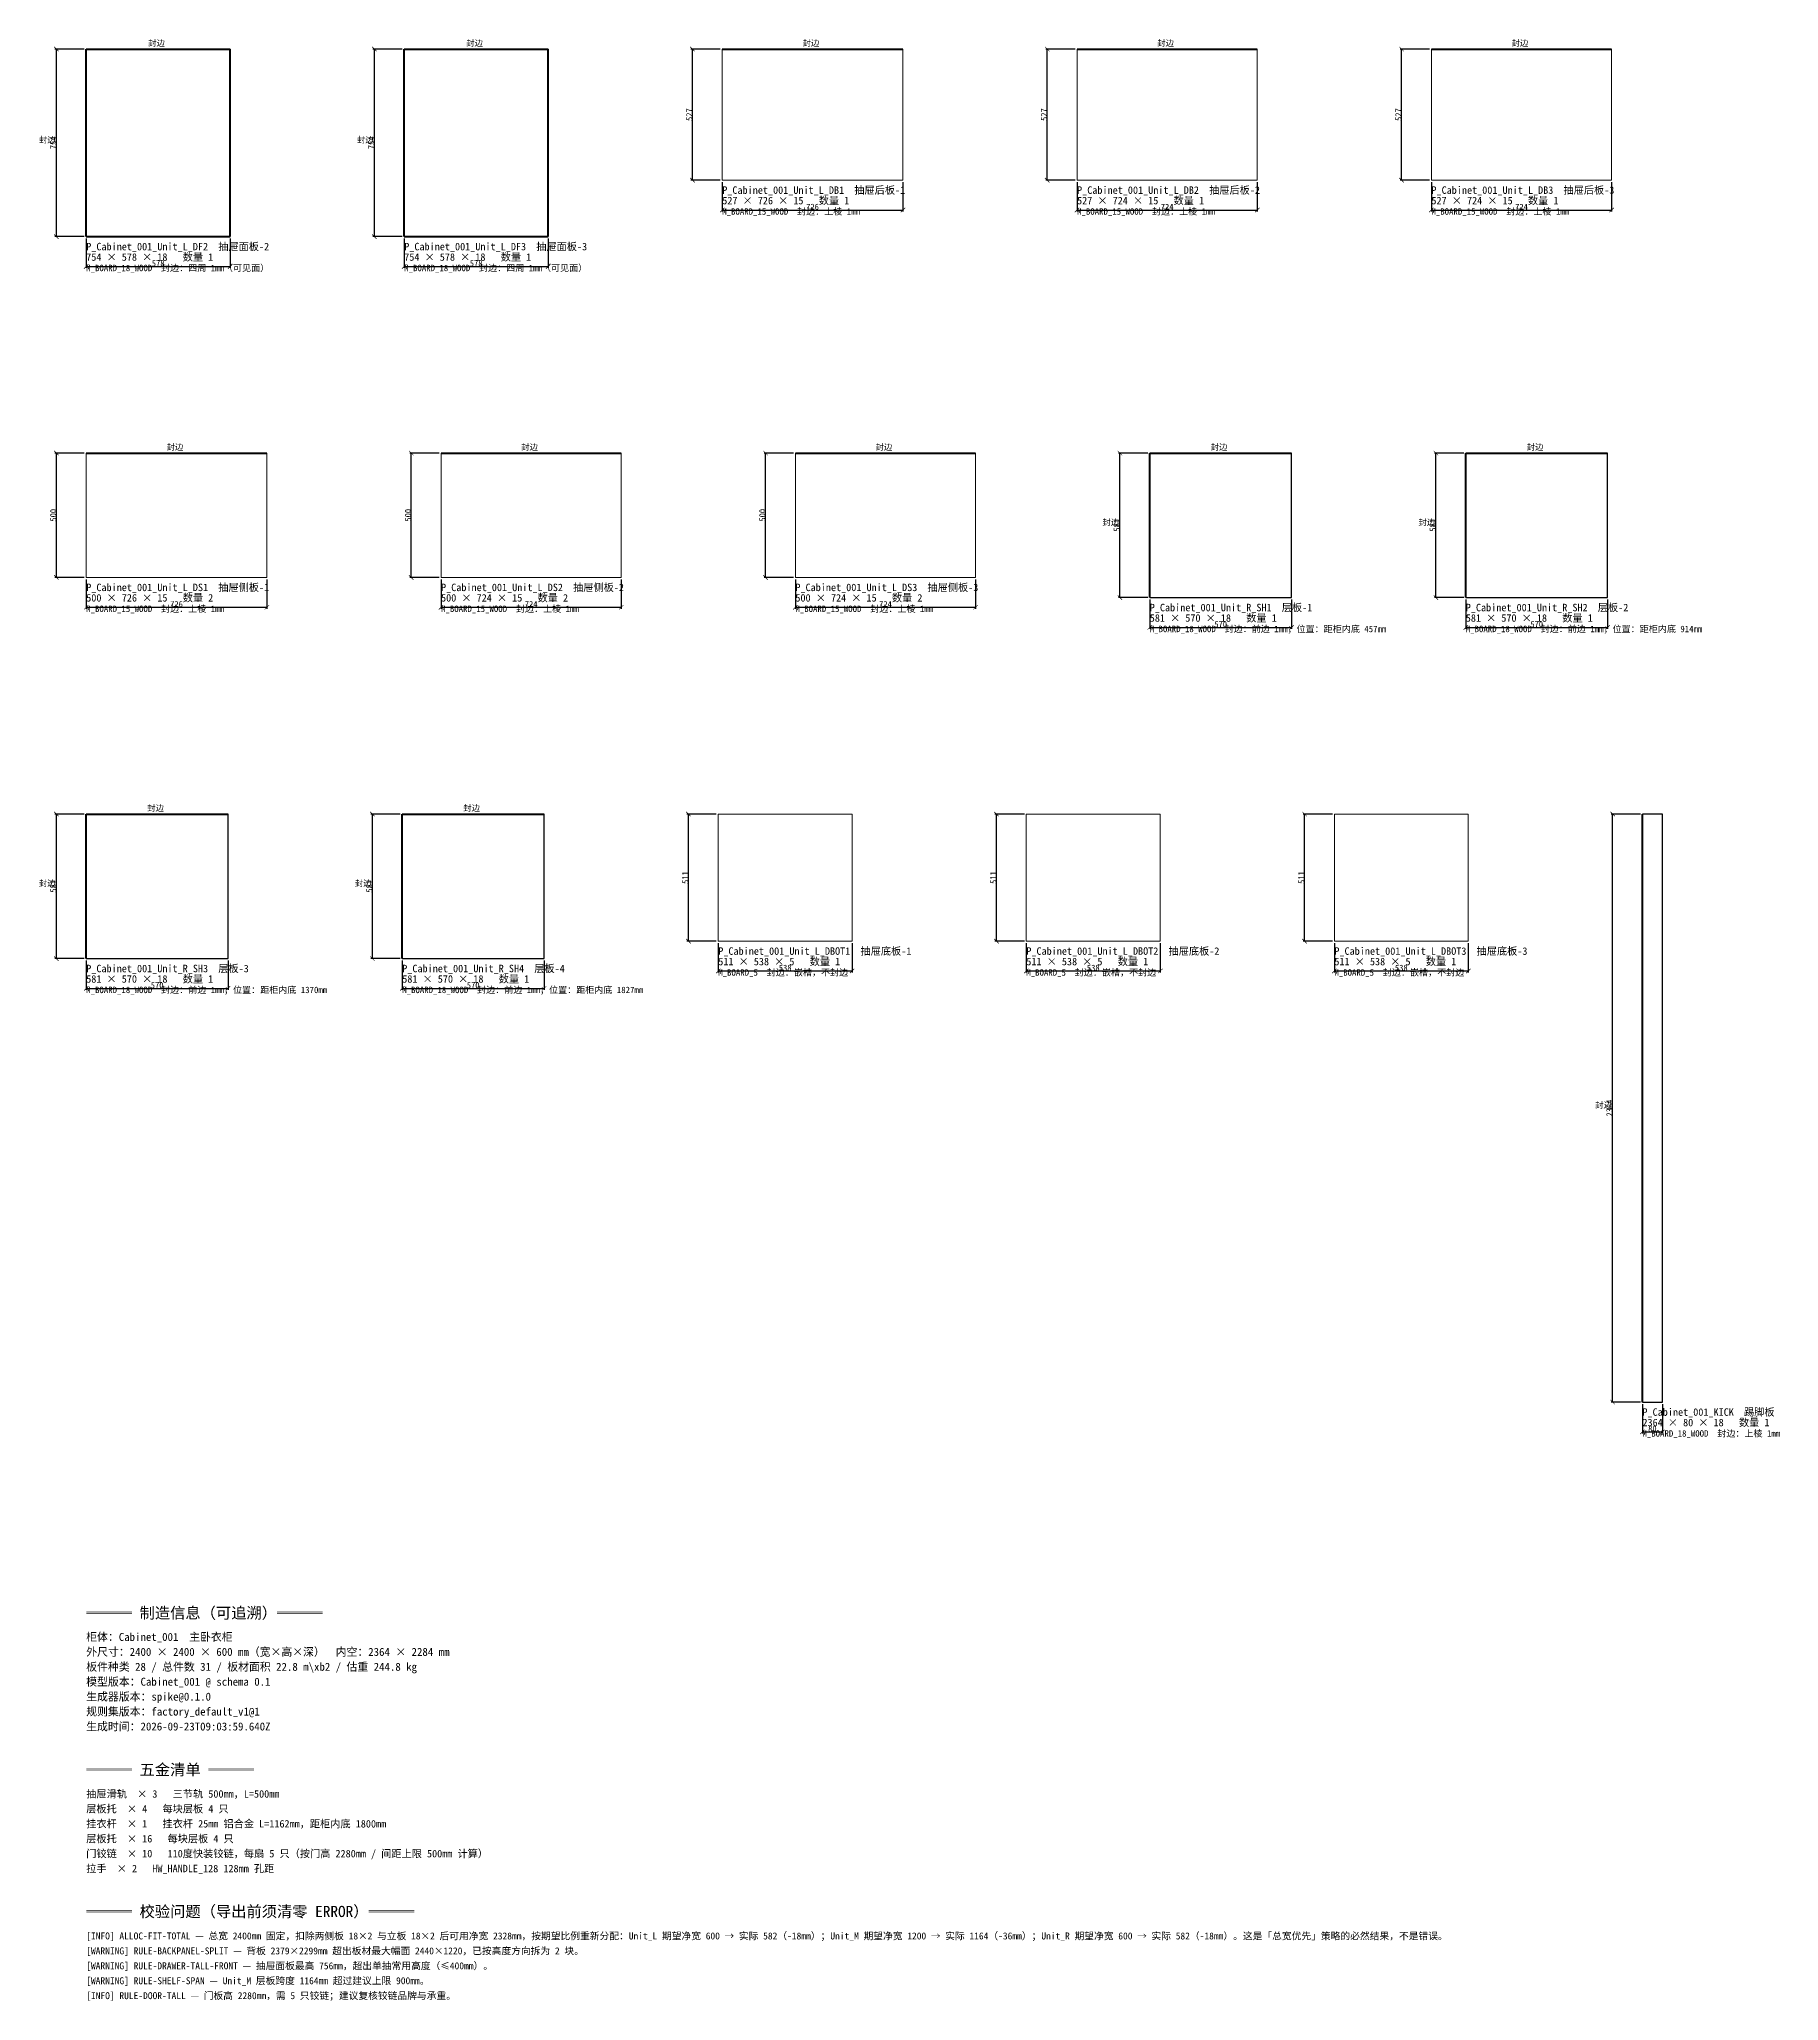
# Model space of a CAD drawing. Header units: millimetres. Extents: x -279 to 11402, y -13854 to 2790.
# Drawn here: x 4411 to 11402, y -13854 to -5969 of the extents above; entities that cross this region are included whole.
import ezdxf

# ---------------------------------------------------------------- set-up
doc = ezdxf.new("R2010")
doc.units = ezdxf.units.MM
doc.linetypes.add('DASHED', pattern=[1.524, 1.27, -0.254])
for name, color, linetype, lineweight in [('EDGE_1MM', 1, 'CONTINUOUS', 70), ('EDGE_NONE', 9, 'DASHED', 9), ('NOTE', 2, 'CONTINUOUS', 13), ('PANEL_15', 4, 'CONTINUOUS', 18), ('PANEL_18', 3, 'CONTINUOUS', 25), ('PANEL_5', 6, 'CONTINUOUS', 13), ('TITLE', 7, 'CONTINUOUS', 25)]:
    doc.layers.add(name, color=color, linetype=linetype, lineweight=lineweight)
doc.styles.add('HZ', font='simfang.ttf')
doc.dimstyles.new('FURN', dxfattribs={"dimtxt": 25, "dimasz": 18, "dimexe": 6, "dimexo": 8, "dimgap": 0.1, "dimtad": 1, "dimdec": 0, "dimzin": 12, "dimdsep": 46, "dimtxsty": 'HZ', "dimblk": 'ARCHTICK', "dimcen": 2.5, "dimclrd": 7, "dimclrt": 7, "dimazin": 3, "dimtfac": 0.5, "dimtmove": 2, "dimatfit": 3})

# ---------------------------------------------------------------- blocks, each defined once
blk = doc.blocks.new('_ARCHTICK')
at = {"color": 0, "linetype": 'BYBLOCK', "const_width": 0.15}
blk.add_lwpolyline([(-0.5, -0.5), (0.5, 0.5)], dxfattribs=at)

msp = doc.modelspace()

# ---------------------------------------------------------------- linework, layer by layer
at = {"layer": 'EDGE_1MM', "lineweight": 100}
for points in [[(4600, -6008), (5178, -6008)], [(4600, -6762), (4600, -6008)], [(5178, -6762), (5178, -6008)], [(5878, -6008), (6456, -6008)], [(5878, -6762), (5878, -6008)], [(6456, -6762), (6456, -6008)], [(7156, -6008), (7882, -6008)], [(8582, -6008), (9306, -6008)], [(10006, -6008), (10730, -6008)], [(4600, -6762), (5178, -6762)], [(5878, -6762), (6456, -6762)], [(4600, -7632), (5326, -7632)], [(6026, -7632), (6750, -7632)], [(7450, -7632), (8174, -7632)], [(8874, -7632), (9444, -7632)], [(8874, -8213), (8874, -7632)], [(10144, -7632), (10714, -7632)], [(10144, -8213), (10144, -7632)], [(4600, -9083), (5170, -9083)], [(4600, -9664), (4600, -9083)], [(5870, -9083), (6440, -9083)], [(5870, -9664), (5870, -9083)], [(10854, -11447), (10854, -9083)]]:
    msp.add_lwpolyline(points, dxfattribs=at)
at = {"layer": 'EDGE_NONE', "lineweight": 9}
for points in [[(7156, -6535), (7156, -6008)], [(7882, -6535), (7882, -6008)], [(8582, -6535), (8582, -6008)], [(9306, -6535), (9306, -6008)], [(10006, -6535), (10006, -6008)], [(10730, -6535), (10730, -6008)], [(7156, -6535), (7882, -6535)], [(8582, -6535), (9306, -6535)], [(10006, -6535), (10730, -6535)], [(4600, -8132), (4600, -7632)], [(5326, -8132), (5326, -7632)], [(6026, -8132), (6026, -7632)], [(6750, -8132), (6750, -7632)], [(7450, -8132), (7450, -7632)], [(8174, -8132), (8174, -7632)], [(9444, -8213), (9444, -7632)], [(10714, -8213), (10714, -7632)], [(4600, -8132), (5326, -8132)], [(6026, -8132), (6750, -8132)], [(7450, -8132), (8174, -8132)], [(8874, -8213), (9444, -8213)], [(10144, -8213), (10714, -8213)], [(5170, -9664), (5170, -9083)], [(6440, -9664), (6440, -9083)], [(7140, -9083), (7678, -9083)], [(7140, -9594), (7140, -9083)], [(7678, -9594), (7678, -9083)], [(8378, -9083), (8916, -9083)], [(8378, -9594), (8378, -9083)], [(8916, -9594), (8916, -9083)], [(9616, -9083), (10154, -9083)], [(9616, -9594), (9616, -9083)], [(10154, -9594), (10154, -9083)], [(10854, -9083), (10934, -9083)], [(10934, -11447), (10934, -9083)], [(7140, -9594), (7678, -9594)], [(8378, -9594), (8916, -9594)], [(9616, -9594), (10154, -9594)], [(4600, -9664), (5170, -9664)], [(5870, -9664), (6440, -9664)], [(10854, -11447), (10934, -11447)]]:
    msp.add_lwpolyline(points, dxfattribs=at)
at = {"layer": 'PANEL_15'}
for points in [[(7156, -6535), (7882, -6535), (7882, -6008), (7156, -6008)], [(8582, -6535), (9306, -6535), (9306, -6008), (8582, -6008)], [(10006, -6535), (10730, -6535), (10730, -6008), (10006, -6008)], [(4600, -8132), (5326, -8132), (5326, -7632), (4600, -7632)], [(6026, -8132), (6750, -8132), (6750, -7632), (6026, -7632)], [(7450, -8132), (8174, -8132), (8174, -7632), (7450, -7632)]]:
    msp.add_lwpolyline(points, close=True, dxfattribs=at)
at = {"layer": 'PANEL_18'}
for points in [[(4600, -6762), (5178, -6762), (5178, -6008), (4600, -6008)], [(5878, -6762), (6456, -6762), (6456, -6008), (5878, -6008)], [(8874, -8213), (9444, -8213), (9444, -7632), (8874, -7632)], [(10144, -8213), (10714, -8213), (10714, -7632), (10144, -7632)], [(4600, -9664), (5170, -9664), (5170, -9083), (4600, -9083)], [(5870, -9664), (6440, -9664), (6440, -9083), (5870, -9083)], [(10854, -11447), (10934, -11447), (10934, -9083), (10854, -9083)]]:
    msp.add_lwpolyline(points, close=True, dxfattribs=at)
at = {"layer": 'PANEL_5'}
for points in [[(7140, -9594), (7678, -9594), (7678, -9083), (7140, -9083)], [(8378, -9594), (8916, -9594), (8916, -9083), (8378, -9083)], [(9616, -9594), (10154, -9594), (10154, -9083), (9616, -9083)]]:
    msp.add_lwpolyline(points, close=True, dxfattribs=at)

# ---------------------------------------------------------------- texts
at = {"layer": 'NOTE', "style": 'HZ'}
for s, height, p in [('封边', 24, (4849, -5996)), ('封边', 24, (6127, -5996)), ('封边', 24, (7479, -5996)), ('封边', 24, (8904, -5996)), ('封边', 24, (10328, -5996)), ('封边', 24, (4410, -6385)), ('封边', 24, (5688, -6385)), ('527 × 726 × 15   数量 1', 30, (7156, -6632)), ('527 × 724 × 15   数量 1', 30, (8582, -6632)), ('527 × 724 × 15   数量 1', 30, (10006, -6632)), ('M_BOARD_15_WOOD  封边：上棱 1mm', 26, (7156, -6674)), ('M_BOARD_15_WOOD  封边：上棱 1mm', 26, (8582, -6674)), ('M_BOARD_15_WOOD  封边：上棱 1mm', 26, (10006, -6674)), ('754 × 578 × 18   数量 1', 30, (4600, -6859)), ('754 × 578 × 18   数量 1', 30, (5878, -6859)), ('M_BOARD_18_WOOD  封边：四周 1mm（可见面）', 26, (4600, -6901)), ('M_BOARD_18_WOOD  封边：四周 1mm（可见面）', 26, (5878, -6901)), ('封边', 24, (4923, -7620)), ('封边', 24, (6348, -7620)), ('封边', 24, (7772, -7620)), ('封边', 24, (9119, -7620)), ('封边', 24, (10389, -7620)), ('封边', 24, (8684, -7922.5)), ('封边', 24, (9954, -7922.5)), ('500 × 726 × 15   数量 2', 30, (4600, -8229)), ('500 × 724 × 15   数量 2', 30, (6026, -8229)), ('500 × 724 × 15   数量 2', 30, (7450, -8229)), ('M_BOARD_15_WOOD  封边：上棱 1mm', 26, (4600, -8271)), ('M_BOARD_15_WOOD  封边：上棱 1mm', 26, (6026, -8271)), ('M_BOARD_15_WOOD  封边：上棱 1mm', 26, (7450, -8271)), ('581 × 570 × 18   数量 1', 30, (8874, -8310)), ('581 × 570 × 18   数量 1', 30, (10144, -8310)), ('M_BOARD_18_WOOD  封边：前边 1mm；位置：距柜内底 457mm', 26, (8874, -8352)), ('M_BOARD_18_WOOD  封边：前边 1mm；位置：距柜内底 914mm', 26, (10144, -8352)), ('封边', 24, (4845, -9071)), ('封边', 24, (6115, -9071)), ('封边', 24, (4410, -9373.5)), ('封边', 24, (5680, -9373.5)), ('511 × 538 × 5   数量 1', 30, (7140, -9691)), ('511 × 538 × 5   数量 1', 30, (8378, -9691)), ('511 × 538 × 5   数量 1', 30, (9616, -9691)), ('581 × 570 × 18   数量 1', 30, (4600, -9761)), ('M_BOARD_18_WOOD  封边：前边 1mm；位置：距柜内底 1370mm', 26, (4600, -9803)), ('581 × 570 × 18   数量 1', 30, (5870, -9761)), ('M_BOARD_18_WOOD  封边：前边 1mm；位置：距柜内底 1827mm', 26, (5870, -9803)), ('M_BOARD_5  封边：嵌槽，不封边', 26, (7140, -9733)), ('M_BOARD_5  封边：嵌槽，不封边', 26, (8378, -9733)), ('M_BOARD_5  封边：嵌槽，不封边', 26, (9616, -9733)), ('封边', 24, (10664, -10265)), ('2364 × 80 × 18   数量 1', 30, (10854, -11544)), ('M_BOARD_18_WOOD  封边：上棱 1mm', 26, (10854, -11586)), ('柜体：Cabinet_001  主卧衣柜', 32, (4600, -12407)), ('外尺寸：2400 × 2400 × 600 mm（宽×高×深）\u3000内空：2364 × 2284 mm', 32, (4600, -12467)), ('板件种类 28 / 总件数 31 / 板材面积 22.8 m\\xb2 / 估重 244.8 kg', 32, (4600, -12527)), ('模型版本：Cabinet_001 @ schema 0.1', 32, (4600, -12587)), ('生成器版本：spike@0.1.0', 32, (4600, -12647)), ('规则集版本：factory_default_v1@1', 32, (4600, -12707)), ('生成时间：2026-09-23T09:03:59.640Z', 32, (4600, -12767)), ('抽屉滑轨  × 3   三节轨 500mm，L=500mm', 30, (4600, -13037)), ('层板托  × 4   每块层板 4 只', 30, (4600, -13097)), ('挂衣杆  × 1   挂衣杆 25mm 铝合金 L=1162mm，距柜内底 1800mm', 30, (4600, -13157)), ('层板托  × 16   每块层板 4 只', 30, (4600, -13217)), ('门铰链  × 10   110度快装铰链，每扇 5 只（按门高 2280mm / 间距上限 500mm 计算）', 30, (4600, -13277)), ('拉手  × 2   HW_HANDLE_128 128mm 孔距', 30, (4600, -13337)), ('[INFO] ALLOC-FIT-TOTAL — 总宽 2400mm 固定，扣除两侧板 18×2 与立板 18×2 后可用净宽 2328mm，按期望比例重新分配：Unit_L 期望净宽 600 → 实际 582（-18mm）；Unit_M 期望净宽 1200 → 实际 1164（-36mm）；Unit_R 期望净宽 600 → 实际 582（-18mm）。这是「总宽优先」策略的必然结果，不是错误。', 28, (4600, -13607)), ('[WARNING] RULE-BACKPANEL-SPLIT — 背板 2379×2299mm 超出板材最大幅面 2440×1220，已按高度方向拆为 2 块。', 28, (4600, -13667)), ('[WARNING] RULE-DRAWER-TALL-FRONT — 抽屉面板最高 756mm，超出单抽常用高度（≤400mm）。', 28, (4600, -13727)), ('[WARNING] RULE-SHELF-SPAN — Unit_M 层板跨度 1164mm 超过建议上限 900mm。', 28, (4600, -13787)), ('[INFO] RULE-DOOR-TALL — 门板高 2280mm，需 5 只铰链；建议复核铰链品牌与承重。', 28, (4600, -13847))]:
    msp.add_text(s, height=height, dxfattribs=at).set_placement(p)
at = {"layer": 'TITLE', "style": 'HZ'}
for s, height, p in [('P_Cabinet_001_Unit_L_DB1  抽屉后板-1', 30, (7156, -6590)), ('P_Cabinet_001_Unit_L_DB2  抽屉后板-2', 30, (8582, -6590)), ('P_Cabinet_001_Unit_L_DB3  抽屉后板-3', 30, (10006, -6590)), ('P_Cabinet_001_Unit_L_DF2  抽屉面板-2', 30, (4600, -6817)), ('P_Cabinet_001_Unit_L_DF3  抽屉面板-3', 30, (5878, -6817)), ('P_Cabinet_001_Unit_L_DS1  抽屉侧板-1', 30, (4600, -8187)), ('P_Cabinet_001_Unit_L_DS2  抽屉侧板-2', 30, (6026, -8187)), ('P_Cabinet_001_Unit_L_DS3  抽屉侧板-3', 30, (7450, -8187)), ('P_Cabinet_001_Unit_R_SH1  层板-1', 30, (8874, -8268)), ('P_Cabinet_001_Unit_R_SH2  层板-2', 30, (10144, -8268)), ('P_Cabinet_001_Unit_L_DBOT1  抽屉底板-1', 30, (7140, -9649)), ('P_Cabinet_001_Unit_L_DBOT2  抽屉底板-2', 30, (8378, -9649)), ('P_Cabinet_001_Unit_L_DBOT3  抽屉底板-3', 30, (9616, -9649)), ('P_Cabinet_001_Unit_R_SH3  层板-3', 30, (4600, -9719)), ('P_Cabinet_001_Unit_R_SH4  层板-4', 30, (5870, -9719)), ('P_Cabinet_001_KICK  踢脚板', 30, (10854, -11502)), ('═══ 制造信息（可追溯）═══', 45, (4600, -12317)), ('═══ 五金清单 ═══', 45, (4600, -12947)), ('═══ 校验问题（导出前须清零 ERROR）═══', 45, (4600, -13517))]:
    msp.add_text(s, height=height, dxfattribs=at).set_placement(p)

# ---------------------------------------------------------------- dimensions: what is measured, and where the dimension line sits
for base, p1, p2 in [((4480, -6762), (4600, -6762), (4600, -6008)), ((5758, -6762), (5878, -6762), (5878, -6008)), ((7036, -6535), (7156, -6535), (7156, -6008)), ((8462, -6535), (8582, -6535), (8582, -6008)), ((9886, -6535), (10006, -6535), (10006, -6008)), ((4480, -8132), (4600, -8132), (4600, -7632)), ((5906, -8132), (6026, -8132), (6026, -7632)), ((7330, -8132), (7450, -8132), (7450, -7632)), ((8754, -8213), (8874, -8213), (8874, -7632)), ((10024, -8213), (10144, -8213), (10144, -7632)), ((4480, -9664), (4600, -9664), (4600, -9083)), ((5750, -9664), (5870, -9664), (5870, -9083)), ((7020, -9594), (7140, -9594), (7140, -9083)), ((8258, -9594), (8378, -9594), (8378, -9083)), ((9496, -9594), (9616, -9594), (9616, -9083)), ((10734, -11447), (10854, -11447), (10854, -9083))]:
    msp.add_linear_dim(base=base, p1=p1, p2=p2, angle=90, dimstyle='FURN').render()
for base, p1, p2 in [((7156, -6655), (7156, -6535), (7882, -6535)), ((8582, -6655), (8582, -6535), (9306, -6535)), ((10006, -6655), (10006, -6535), (10730, -6535)), ((4600, -6882), (4600, -6762), (5178, -6762)), ((5878, -6882), (5878, -6762), (6456, -6762)), ((4600, -8252), (4600, -8132), (5326, -8132)), ((6026, -8252), (6026, -8132), (6750, -8132)), ((7450, -8252), (7450, -8132), (8174, -8132)), ((8874, -8333), (8874, -8213), (9444, -8213)), ((10144, -8333), (10144, -8213), (10714, -8213)), ((7140, -9714), (7140, -9594), (7678, -9594)), ((8378, -9714), (8378, -9594), (8916, -9594)), ((9616, -9714), (9616, -9594), (10154, -9594)), ((4600, -9784), (4600, -9664), (5170, -9664)), ((5870, -9784), (5870, -9664), (6440, -9664)), ((10854, -11567), (10854, -11447), (10934, -11447))]:
    msp.add_linear_dim(base=base, p1=p1, p2=p2, dimstyle='FURN').render()

doc.saveas('drawing.dxf')
